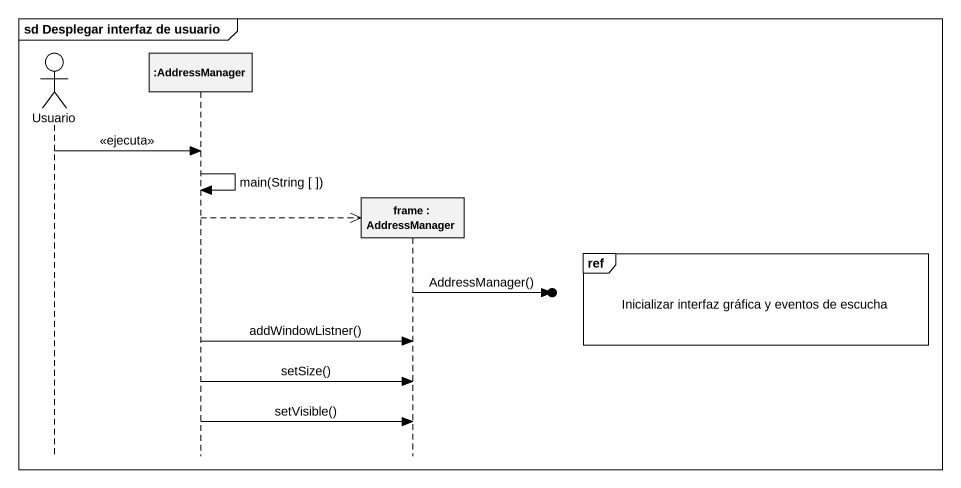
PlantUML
@startuml
mainframe sd Desplegar interfaz de usuario
hide footbox
actor Usuario
participant ":AddressManager" as AddressManager
participant "frame : AddressManager" as frame_

Usuario -> AddressManager : <<ejecuta>>
AddressManager -> AddressManager : main(String [ ])
AddressManager -->> frame_ **
ref over frame_ : Inicializar interfaz gráfica y eventos de escucha
frame_ ->o] : AddressManager()
AddressManager -> frame_ : addWindowListner()
AddressManager -> frame_ : setSize()
AddressManager -> frame_ : setVisible()
@enduml
